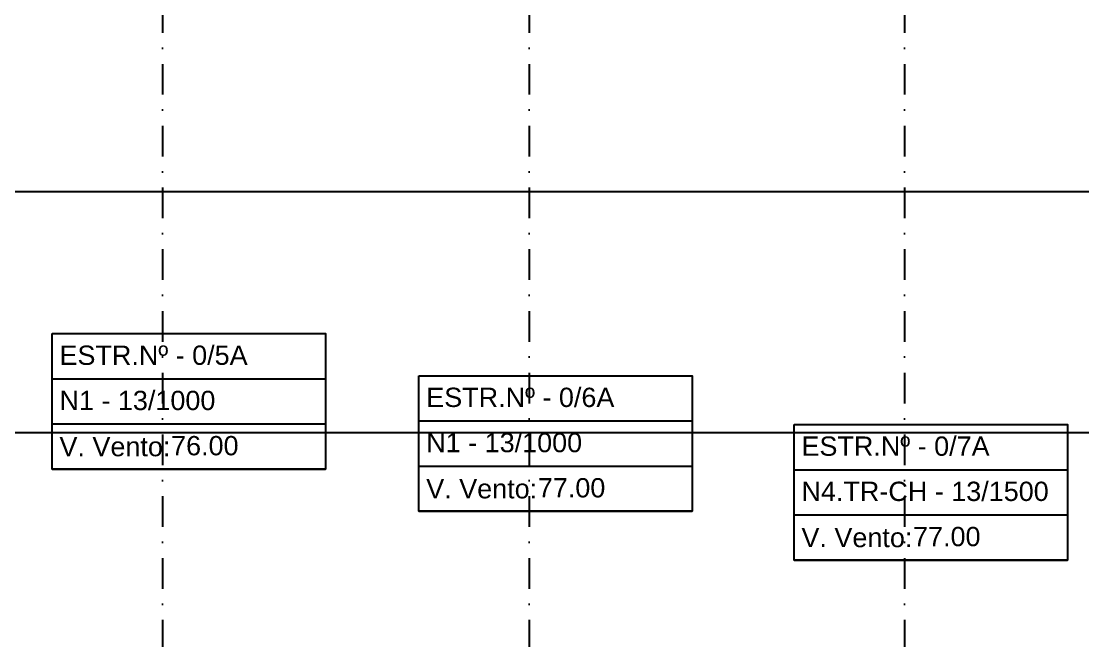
# Model space of a CAD drawing. Header units: metres. Extents: x -121 to 9872, y 3505 to 10721.
# Drawn here: x 325.5 to 545.5, y 9906.9 to 10035.3 of the extents above; entities that cross this region are included whole.
import ezdxf
from ezdxf.enums import TextEntityAlignment as Align

# ---------------------------------------------------------------- set-up
doc = ezdxf.new("R2010")
doc.units = ezdxf.units.M
doc.linetypes.add('DASHDOT', pattern=[25.4, 12.7, -6.35, 0, -6.35])
for name, color, linetype in [('Cabeçalho', 7, 'Continuous'), ('Grade', 9, 'Continuous'), ('Ind.Rot', 8, 'DASHDOT')]:
    doc.layers.add(name, color=color, linetype=linetype)
doc.styles.add('Arial', font='arial.ttf')
doc.styles.add('SIMM-PADRÃO_(TXT)', font='arial.ttf', dxfattribs={"height": 2})

# ---------------------------------------------------------------- blocks, each defined once
blk = doc.blocks.new('Bloco P Sup')
at = {"layer": 'Cabeçalho'}
blk.add_lwpolyline([(-11.66, -3.34), (44.97, -3.34), (44.97, -31.45), (-11.66, -31.45)], close=True, dxfattribs=at)
for points in [[(-11.66, -12.71), (44.97, -12.71)], [(-11.66, -22.08), (44.97, -22.08)], [(-11.66, -31.45), (44.97, -31.45)]]:
    blk.add_lwpolyline(points, dxfattribs=at)
at = {"layer": 'Cabeçalho', "style": 'Arial'}
blk.add_text('V. Vento:', height=4, dxfattribs=at).set_placement((-10.16, -26.77), align=Align.MIDDLE_LEFT)
at = {"layer": 'Cabeçalho', "style": 'SIMM-PADRÃO_(TXT)'}
for tag, p in [('ESTRUTURANUM', (-10.16, -11.03)), ('TIPO_ESFORÇO', (-10.16, -20.4)), ('VÃOVENTO', (12.97, -29.77))]:
    blk.add_attdef(tag, text='', height=4, dxfattribs=at).set_placement(p, align=Align.BOTTOM_LEFT)

msp = doc.modelspace()

# ---------------------------------------------------------------- linework, layer by layer
at = {"layer": 'Grade'}
for points in [[(0, 10000), (9859.453, 10000)], [(0, 9950), (9859.453, 9950)]]:
    msp.add_lwpolyline(points, dxfattribs=at)
at = {"layer": 'Ind.Rot', "linetype": 'DASHDOT', "ltscale": 0.5}
for points in [[(354.781, 10500), (354.781, 8300)], [(430.781, 10500), (430.781, 8300)], [(508.535, 10500), (508.535, 8300)]]:
    msp.add_lwpolyline(points, dxfattribs=at)

# ---------------------------------------------------------------- block references
at = {"layer": 'Cabeçalho'}
for p, values in [((343.623, 9973.871), {'ESTRUTURANUM': 'ESTR.Nº - 0/5A', 'TIPO_ESFORÇO': 'N1 - 13/1000', 'VÃOVENTO': '76.00'}), ((419.623, 9965.141), {'ESTRUTURANUM': 'ESTR.Nº - 0/6A', 'TIPO_ESFORÇO': 'N1 - 13/1000', 'VÃOVENTO': '77.00'}), ((497.377, 9955.031), {'ESTRUTURANUM': 'ESTR.Nº - 0/7A', 'TIPO_ESFORÇO': 'N4.TR-CH - 13/1500', 'VÃOVENTO': '77.00'})]:
    msp.add_blockref('Bloco P Sup', p, dxfattribs=at).add_auto_attribs(values)

doc.saveas('drawing.dxf')
